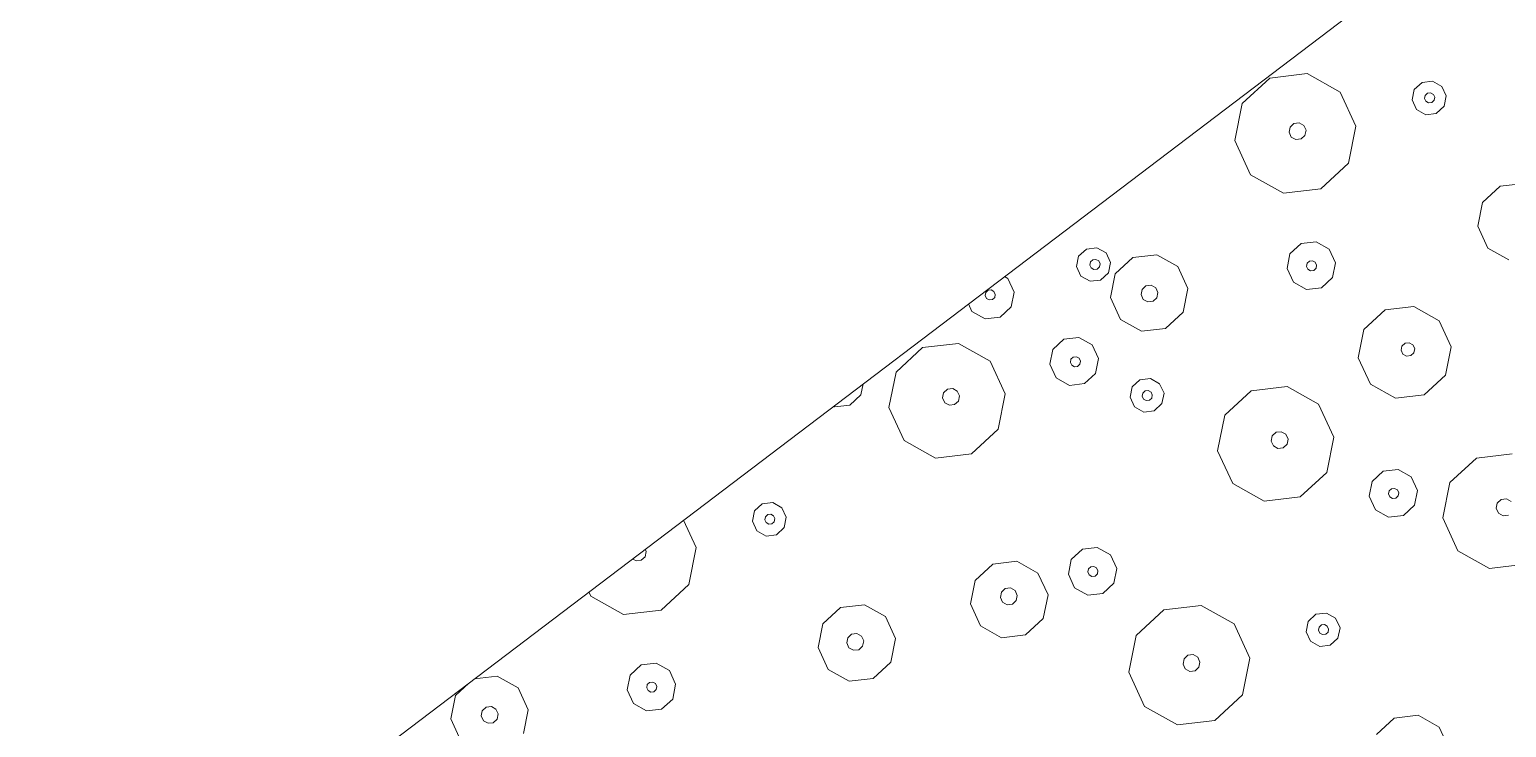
# Model space of a CAD drawing. Header units: metres. Extents: x -2858 to 512, y -1995 to 1252.
# Drawn here: x -465.227 to -460.378, y -182.249 to -179.958 of the extents above; entities that cross this region are included whole.
import ezdxf

# ---------------------------------------------------------------- set-up
doc = ezdxf.new("R2010")
doc.units = ezdxf.units.M
doc.layers.add('Calque commun', color=7, linetype='Continuous')

# ---------------------------------------------------------------- blocks, each defined once
blk = doc.blocks.new('pattern')
at = {"layer": 'Calque commun', "color": 54, "linetype": 'Continuous', "lineweight": 9}
for p, q in [((90.5535, 105.1954), (90.585, 105.268)), ((90.5707, 105.1182), (90.5535, 105.1954)), ((90.63, 105.0658), (90.5707, 105.1182)), ((89.9668, 105.0495), (90.0558, 104.9709)), ((90.7088, 105.0583), (90.63, 105.0658)), ((90.0558, 104.9709), (90.0816, 104.8551)), ((89.8836, 104.9004), (89.8966, 104.8889)), ((89.8966, 104.8889), (89.9004, 104.872)), ((89.8484, 104.8604), (89.8446, 104.8773)), ((89.8613, 104.849), (89.8484, 104.8604)), ((89.8786, 104.8473), (89.8613, 104.849)), ((89.8935, 104.8561), (89.8786, 104.8473)), ((89.9004, 104.872), (89.8935, 104.8561)), ((90.0816, 104.8551), (90.0344, 104.7462)), ((89.8141, 104.6972), (89.7251, 104.7757)), ((90.0344, 104.7462), (89.9322, 104.6859)), ((90.5278, 104.7354), (90.5576, 104.753)), ((90.5576, 104.753), (90.592, 104.7498)), ((90.592, 104.7498), (90.618, 104.7269)), ((89.9322, 104.6859), (89.8141, 104.6972)), ((90.514, 104.7037), (90.5278, 104.7354)), ((90.5215, 104.6699), (90.514, 104.7037)), ((90.5518, 104.7008), (90.5559, 104.7104)), ((90.554, 104.6907), (90.5518, 104.7008)), ((90.5559, 104.7104), (90.5648, 104.7156)), ((90.5648, 104.7156), (90.5752, 104.7147)), ((90.5752, 104.7147), (90.583, 104.7078)), ((90.5852, 104.6977), (90.5811, 104.6881)), ((90.583, 104.7078), (90.5852, 104.6977)), ((90.6255, 104.6931), (90.6117, 104.6613)), ((90.618, 104.7269), (90.6255, 104.6931)), ((90.0224, 104.6244), (90.065, 104.6495)), ((90.065, 104.6495), (90.1142, 104.6448)), ((90.1142, 104.6448), (90.1512, 104.6121)), ((90.5475, 104.647), (90.5215, 104.6699)), ((90.5819, 104.6437), (90.5475, 104.647)), ((90.5618, 104.6838), (90.554, 104.6907)), ((90.5722, 104.6828), (90.5618, 104.6838)), ((90.5811, 104.6881), (90.5722, 104.6828)), ((90.6117, 104.6613), (90.5819, 104.6437)), ((90.7995, 104.5811), (90.9059, 104.6439)), ((90.9059, 104.6439), (91.029, 104.6322)), ((90.0027, 104.579), (90.0224, 104.6244)), ((90.1512, 104.6121), (90.162, 104.5638)), ((91.029, 104.6322), (91.1216, 104.5504)), ((90.0135, 104.5308), (90.0027, 104.579)), ((90.0649, 104.5739), (90.069, 104.5834)), ((90.0672, 104.5638), (90.0649, 104.5739)), ((90.075, 104.5569), (90.0672, 104.5638)), ((90.069, 104.5834), (90.078, 104.5887)), ((90.0853, 104.5559), (90.075, 104.5569)), ((90.078, 104.5887), (90.0883, 104.5877)), ((90.0942, 104.5612), (90.0853, 104.5559)), ((90.0883, 104.5877), (90.0961, 104.5808)), ((90.0984, 104.5707), (90.0942, 104.5612)), ((90.0961, 104.5808), (90.0984, 104.5707)), ((90.162, 104.5638), (90.1423, 104.5185)), ((90.7503, 104.4677), (90.7995, 104.5811)), ((91.1216, 104.5504), (91.1485, 104.4298)), ((90.0505, 104.498), (90.0135, 104.5308)), ((90.0998, 104.4933), (90.0505, 104.498)), ((90.1423, 104.5185), (90.0998, 104.4933)), ((90.7772, 104.347), (90.7503, 104.4677)), ((90.9115, 104.452), (90.9184, 104.4678)), ((90.9153, 104.4351), (90.9115, 104.452)), ((90.9184, 104.4678), (90.9333, 104.4766)), ((90.9333, 104.4766), (90.9505, 104.475)), ((90.9505, 104.475), (90.9635, 104.4635)), ((90.9635, 104.4635), (90.9673, 104.4466)), ((89.5975, 104.3924), (89.6792, 104.4407)), ((89.6792, 104.4407), (89.7737, 104.4316)), ((89.7737, 104.4316), (89.8449, 104.3688)), ((90.9282, 104.4236), (90.9153, 104.4351)), ((90.9455, 104.422), (90.9282, 104.4236)), ((90.9604, 104.4308), (90.9455, 104.422)), ((90.9673, 104.4466), (90.9604, 104.4308)), ((91.1485, 104.4298), (91.0993, 104.3164)), ((89.5597, 104.3053), (89.5975, 104.3924)), ((89.8449, 104.3688), (89.8655, 104.2762)), ((90.075, 104.3025), (90.1772, 104.3628)), ((90.1772, 104.3628), (90.2953, 104.3515)), ((89.258, 104.3431), (89.2752, 104.2659)), ((89.5803, 104.2126), (89.5597, 104.3053)), ((89.6759, 104.2939), (89.6814, 104.3066)), ((89.6814, 104.3066), (89.6933, 104.3137)), ((89.6933, 104.3137), (89.7071, 104.3124)), ((89.7071, 104.3124), (89.7175, 104.3032)), ((90.2953, 104.3515), (90.3842, 104.273)), ((90.8698, 104.2652), (90.7772, 104.347)), ((91.0993, 104.3164), (90.9929, 104.2535)), ((89.2752, 104.2659), (89.2437, 104.1933)), ((89.6789, 104.2804), (89.6759, 104.2939)), ((89.6893, 104.2713), (89.6789, 104.2804)), ((89.7031, 104.2699), (89.6893, 104.2713)), ((89.715, 104.277), (89.7031, 104.2699)), ((89.7205, 104.2897), (89.715, 104.277)), ((89.7175, 104.3032), (89.7205, 104.2897)), ((89.8655, 104.2762), (89.8277, 104.1891)), ((90.0278, 104.1936), (90.075, 104.3025)), ((90.3842, 104.273), (90.41, 104.1572)), ((90.9929, 104.2535), (90.8698, 104.2652)), ((89.0969, 104.1606), (89.0376, 104.213)), ((89.6515, 104.1498), (89.5803, 104.2126)), ((89.1756, 104.1531), (89.0969, 104.1606)), ((89.2437, 104.1933), (89.1756, 104.1531)), ((89.8277, 104.1891), (89.746, 104.1408)), ((90.0536, 104.0778), (90.0278, 104.1936)), ((90.1731, 104.1794), (90.18, 104.1953)), ((90.1768, 104.1625), (90.1731, 104.1794)), ((90.1898, 104.151), (90.1768, 104.1625)), ((90.18, 104.1953), (90.1949, 104.204)), ((90.1949, 104.204), (90.2121, 104.2024)), ((90.2219, 104.1582), (90.207, 104.1494)), ((90.2121, 104.2024), (90.2251, 104.191)), ((90.2288, 104.1741), (90.2219, 104.1582)), ((90.2251, 104.191), (90.2288, 104.1741)), ((89.746, 104.1408), (89.6515, 104.1498)), ((90.207, 104.1494), (90.1898, 104.151)), ((90.41, 104.1572), (90.3628, 104.0483)), ((90.1425, 103.9992), (90.0536, 104.0778)), ((90.8719, 104.0595), (90.9144, 104.0847)), ((90.9144, 104.0847), (90.9637, 104.08)), ((90.9637, 104.08), (91.0007, 104.0473)), ((90.3628, 104.0483), (90.2607, 103.988)), ((90.8522, 104.0142), (90.8719, 104.0595)), ((90.8629, 103.9659), (90.8522, 104.0142)), ((90.9144, 104.0091), (90.9185, 104.0186)), ((90.9185, 104.0186), (90.9275, 104.0239)), ((90.9275, 104.0239), (90.9378, 104.0229)), ((90.9378, 104.0229), (90.9456, 104.016)), ((90.9456, 104.016), (90.9478, 104.0059)), ((91.0007, 104.0473), (91.0115, 103.999)), ((90.2607, 103.988), (90.1425, 103.9992)), ((90.9, 103.9332), (90.8629, 103.9659)), ((90.9166, 103.9989), (90.9144, 104.0091)), ((90.9244, 103.992), (90.9166, 103.9989)), ((90.9348, 103.9911), (90.9244, 103.992)), ((90.9437, 103.9963), (90.9348, 103.9911)), ((90.9478, 104.0059), (90.9437, 103.9963)), ((91.0115, 103.999), (90.9918, 103.9536)), ((91.0869, 103.9492), (91.155, 103.9894)), ((91.155, 103.9894), (91.2338, 103.9819)), ((91.2338, 103.9819), (91.2931, 103.9295)), ((89.6257, 103.8797), (89.6453, 103.9251)), ((89.6453, 103.9251), (89.6879, 103.9502)), ((89.6879, 103.9502), (89.7371, 103.9455)), ((89.7371, 103.9455), (89.7742, 103.9128)), ((90.9492, 103.9285), (90.9, 103.9332)), ((90.9918, 103.9536), (90.9492, 103.9285)), ((91.0555, 103.8766), (91.0869, 103.9492)), ((91.2931, 103.9295), (91.3103, 103.8523)), ((89.6364, 103.8315), (89.6257, 103.8797)), ((89.6879, 103.8746), (89.692, 103.8841)), ((89.6901, 103.8645), (89.6879, 103.8746)), ((89.692, 103.8841), (89.7009, 103.8894)), ((89.7009, 103.8894), (89.7113, 103.8884)), ((89.7113, 103.8884), (89.7191, 103.8816)), ((89.7213, 103.8714), (89.7172, 103.8619)), ((89.7191, 103.8816), (89.7213, 103.8714)), ((89.7742, 103.9128), (89.7849, 103.8646)), ((91.0726, 103.7994), (91.0555, 103.8766)), ((91.1484, 103.8592), (91.1553, 103.8751)), ((91.1553, 103.8751), (91.1702, 103.8839)), ((91.1702, 103.8839), (91.1875, 103.8823)), ((91.1875, 103.8823), (91.2004, 103.8708)), ((91.2004, 103.8708), (91.2042, 103.8539)), ((88.9808, 103.7985), (88.9946, 103.8302)), ((88.9946, 103.8302), (89.0244, 103.8478)), ((89.0244, 103.8478), (89.0588, 103.8446)), ((89.0588, 103.8446), (89.0848, 103.8217)), ((89.0848, 103.8217), (89.0923, 103.7879)), ((89.6735, 103.7987), (89.6364, 103.8315)), ((89.6979, 103.8576), (89.6901, 103.8645)), ((89.7082, 103.8566), (89.6979, 103.8576)), ((89.7172, 103.8619), (89.7082, 103.8566)), ((89.7653, 103.8192), (89.7227, 103.7941)), ((89.7849, 103.8646), (89.7653, 103.8192)), ((91.1522, 103.8423), (91.1484, 103.8592)), ((91.1652, 103.8309), (91.1522, 103.8423)), ((91.1824, 103.8292), (91.1652, 103.8309)), ((91.1973, 103.838), (91.1824, 103.8292)), ((91.2042, 103.8539), (91.1973, 103.838)), ((91.3103, 103.8523), (91.2788, 103.7797)), ((88.9883, 103.7647), (88.9808, 103.7985)), ((89.0186, 103.7956), (89.0227, 103.8052)), ((89.0209, 103.7855), (89.0186, 103.7956)), ((89.0286, 103.7786), (89.0209, 103.7855)), ((89.0227, 103.8052), (89.0317, 103.8104)), ((89.039, 103.7777), (89.0286, 103.7786)), ((89.0317, 103.8104), (89.042, 103.8095)), ((89.0479, 103.7829), (89.039, 103.7777)), ((89.042, 103.8095), (89.0498, 103.8026)), ((89.052, 103.7925), (89.0479, 103.7829)), ((89.0498, 103.8026), (89.052, 103.7925)), ((89.0923, 103.7879), (89.0785, 103.7561)), ((89.7227, 103.7941), (89.6735, 103.7987)), ((90.3259, 103.7598), (90.3397, 103.7915)), ((90.3397, 103.7915), (90.3695, 103.8091)), ((90.3695, 103.8091), (90.4039, 103.8058)), ((90.3695, 103.7665), (90.3784, 103.7718)), ((90.3784, 103.7718), (90.3887, 103.7708)), ((90.3887, 103.7708), (90.3965, 103.764)), ((90.4039, 103.8058), (90.4299, 103.7829)), ((90.4299, 103.7829), (90.4374, 103.7491)), ((91.132, 103.747), (91.0726, 103.7994)), ((91.2788, 103.7797), (91.2107, 103.7395)), ((89.0143, 103.7418), (88.9883, 103.7647)), ((89.0487, 103.7385), (89.0143, 103.7418)), ((89.0785, 103.7561), (89.0487, 103.7385)), ((89.2663, 103.6759), (89.3727, 103.7387)), ((89.3727, 103.7387), (89.4958, 103.727)), ((89.4958, 103.727), (89.5884, 103.6452)), ((90.3334, 103.726), (90.3259, 103.7598)), ((90.3594, 103.7031), (90.3334, 103.726)), ((90.3653, 103.757), (90.3695, 103.7665)), ((90.3676, 103.7469), (90.3653, 103.757)), ((90.3754, 103.74), (90.3676, 103.7469)), ((90.3857, 103.739), (90.3754, 103.74)), ((90.3946, 103.7443), (90.3857, 103.739)), ((90.3988, 103.7538), (90.3946, 103.7443)), ((90.3965, 103.764), (90.3988, 103.7538)), ((90.4374, 103.7491), (90.4236, 103.7174)), ((91.2107, 103.7395), (91.132, 103.747)), ((89.2171, 103.5625), (89.2663, 103.6759)), ((90.3938, 103.6998), (90.3594, 103.7031)), ((90.4236, 103.7174), (90.3938, 103.6998)), ((91.5275, 103.6716), (91.5956, 103.7118)), ((91.5956, 103.7118), (91.6744, 103.7043)), ((91.6744, 103.7043), (91.7337, 103.652)), ((89.5884, 103.6452), (89.6153, 103.5246)), ((90.0309, 103.6205), (90.099, 103.6607)), ((90.099, 103.6607), (90.1778, 103.6532)), ((90.1778, 103.6532), (90.2371, 103.6008)), ((91.496, 103.599), (91.5275, 103.6716)), ((91.7337, 103.652), (91.7509, 103.5747)), ((89.9995, 103.5479), (90.0309, 103.6205)), ((90.2371, 103.6008), (90.2543, 103.5236)), ((90.3986, 103.5548), (90.4412, 103.58)), ((90.4412, 103.58), (90.4904, 103.5753)), ((91.5132, 103.5218), (91.496, 103.599)), ((91.5965, 103.5832), (91.6033, 103.5991)), ((91.6002, 103.5663), (91.5965, 103.5832)), ((91.6033, 103.5991), (91.6182, 103.6078)), ((91.6182, 103.6078), (91.6355, 103.6062)), ((91.6355, 103.6062), (91.6484, 103.5948)), ((91.6522, 103.5779), (91.6453, 103.562)), ((91.6484, 103.5948), (91.6522, 103.5779)), ((89.244, 103.4418), (89.2171, 103.5625)), ((89.3783, 103.5468), (89.3852, 103.5626)), ((89.3821, 103.5299), (89.3783, 103.5468)), ((89.3951, 103.5184), (89.3821, 103.5299)), ((89.3852, 103.5626), (89.4001, 103.5714)), ((89.4001, 103.5714), (89.4174, 103.5698)), ((89.4174, 103.5698), (89.4303, 103.5583)), ((89.4341, 103.5415), (89.4272, 103.5256)), ((89.4303, 103.5583), (89.4341, 103.5415)), ((90.0167, 103.4707), (89.9995, 103.5479)), ((90.0997, 103.5402), (90.1066, 103.5561)), ((90.1034, 103.5233), (90.0997, 103.5402)), ((90.1066, 103.5561), (90.1215, 103.5649)), ((90.1215, 103.5649), (90.1387, 103.5632)), ((90.1387, 103.5632), (90.1517, 103.5518)), ((90.1554, 103.5349), (90.1485, 103.519)), ((90.1517, 103.5518), (90.1554, 103.5349)), ((90.379, 103.5095), (90.3986, 103.5548)), ((90.4904, 103.5753), (90.5275, 103.5426)), ((90.5275, 103.5426), (90.5383, 103.4943)), ((91.6132, 103.5548), (91.6002, 103.5663)), ((91.6304, 103.5532), (91.6132, 103.5548)), ((91.6453, 103.562), (91.6304, 103.5532)), ((91.7509, 103.5747), (91.7194, 103.5022)), ((89.4123, 103.5168), (89.3951, 103.5184)), ((89.4272, 103.5256), (89.4123, 103.5168)), ((89.6153, 103.5246), (89.5661, 103.4112)), ((90.1164, 103.5119), (90.1034, 103.5233)), ((90.1336, 103.5102), (90.1164, 103.5119)), ((90.1485, 103.519), (90.1336, 103.5102)), ((90.2543, 103.5236), (90.2228, 103.451)), ((90.3897, 103.4612), (90.379, 103.5095)), ((90.4399, 103.5073), (90.444, 103.5168)), ((90.4421, 103.4971), (90.4399, 103.5073)), ((90.4499, 103.4903), (90.4421, 103.4971)), ((90.444, 103.5168), (90.4529, 103.5221)), ((90.4603, 103.4893), (90.4499, 103.4903)), ((90.4529, 103.5221), (90.4633, 103.5211)), ((90.4692, 103.4946), (90.4603, 103.4893)), ((90.4633, 103.5211), (90.4711, 103.5142)), ((90.4733, 103.5041), (90.4692, 103.4946)), ((90.4711, 103.5142), (90.4733, 103.5041)), ((90.5383, 103.4943), (90.5186, 103.4489)), ((91.5725, 103.4695), (91.5132, 103.5218)), ((91.7194, 103.5022), (91.6513, 103.4619)), ((89.3367, 103.36), (89.244, 103.4418)), ((90.076, 103.4183), (90.0167, 103.4707)), ((90.2228, 103.451), (90.1547, 103.4108)), ((90.4268, 103.4285), (90.3897, 103.4612)), ((90.5186, 103.4489), (90.476, 103.4238)), ((90.689, 103.404), (90.7912, 103.4644)), ((90.7912, 103.4644), (90.9093, 103.4531)), ((90.9093, 103.4531), (90.9983, 103.3746)), ((91.6513, 103.4619), (91.5725, 103.4695)), ((89.5661, 103.4112), (89.4597, 103.3483)), ((90.1547, 103.4108), (90.076, 103.4183)), ((90.1373, 103.374), (90.1671, 103.3916)), ((90.1671, 103.3916), (90.2015, 103.3883)), ((90.2015, 103.3883), (90.2275, 103.3654)), ((90.476, 103.4238), (90.4268, 103.4285)), ((90.6418, 103.2952), (90.689, 103.404)), ((89.4597, 103.3483), (89.3367, 103.36)), ((90.1235, 103.3422), (90.1373, 103.374)), ((90.131, 103.3085), (90.1235, 103.3422)), ((90.1591, 103.3419), (90.1633, 103.3514)), ((90.1614, 103.3317), (90.1591, 103.3419)), ((90.1633, 103.3514), (90.1722, 103.3567)), ((90.1722, 103.3567), (90.1825, 103.3557)), ((90.1825, 103.3557), (90.1903, 103.3488)), ((90.1926, 103.3387), (90.1884, 103.3292)), ((90.1903, 103.3488), (90.1926, 103.3387)), ((90.2275, 103.3654), (90.235, 103.3316)), ((90.9983, 103.3746), (91.0241, 103.2588)), ((90.157, 103.2856), (90.131, 103.3085)), ((90.1914, 103.2823), (90.157, 103.2856)), ((90.1692, 103.3249), (90.1614, 103.3317)), ((90.1795, 103.3239), (90.1692, 103.3249)), ((90.1884, 103.3292), (90.1795, 103.3239)), ((90.2212, 103.2999), (90.1914, 103.2823)), ((90.235, 103.3316), (90.2212, 103.2999)), ((90.6676, 103.1794), (90.6418, 103.2952)), ((90.7871, 103.281), (90.794, 103.2968)), ((90.794, 103.2968), (90.8089, 103.3056)), ((90.8089, 103.3056), (90.8261, 103.304)), ((90.8261, 103.304), (90.8391, 103.2925)), ((90.8391, 103.2925), (90.8429, 103.2757)), ((90.7909, 103.2641), (90.7871, 103.281)), ((90.8038, 103.2526), (90.7909, 103.2641)), ((90.8211, 103.251), (90.8038, 103.2526)), ((90.836, 103.2598), (90.8211, 103.251)), ((90.8429, 103.2757), (90.836, 103.2598)), ((91.0241, 103.2588), (90.9769, 103.1499)), ((92.121, 103.2339), (92.1636, 103.2591)), ((92.1636, 103.2591), (92.2128, 103.2544)), ((92.2128, 103.2544), (92.2499, 103.2216)), ((90.4009, 103.1576), (90.4206, 103.203)), ((90.4206, 103.203), (90.4632, 103.2281)), ((90.4632, 103.2281), (90.5124, 103.2234)), ((90.5124, 103.2234), (90.5494, 103.1907)), ((90.5494, 103.1907), (90.5602, 103.1425)), ((92.1013, 103.1886), (92.121, 103.2339)), ((92.1121, 103.1403), (92.1013, 103.1886)), ((92.1635, 103.1834), (92.1677, 103.193)), ((92.1677, 103.193), (92.1766, 103.1982)), ((92.1766, 103.1982), (92.1869, 103.1973)), ((92.1869, 103.1973), (92.1947, 103.1904)), ((92.1947, 103.1904), (92.197, 103.1803)), ((92.2499, 103.2216), (92.2606, 103.1734)), ((90.4036, 103.1456), (90.4009, 103.1576)), ((90.4631, 103.1525), (90.4672, 103.162)), ((90.4654, 103.1424), (90.4631, 103.1525)), ((90.4731, 103.1355), (90.4654, 103.1424)), ((90.4672, 103.162), (90.4762, 103.1673)), ((90.4762, 103.1673), (90.4865, 103.1663)), ((90.4865, 103.1663), (90.4943, 103.1595)), ((90.4966, 103.1493), (90.4924, 103.1398)), ((90.4943, 103.1595), (90.4966, 103.1493)), ((90.5602, 103.1425), (90.5493, 103.1174)), ((90.7566, 103.1008), (90.6676, 103.1794)), ((90.9769, 103.1499), (90.8747, 103.0896)), ((91.4703, 103.1391), (91.5001, 103.1567)), ((91.5001, 103.1567), (91.5345, 103.1534)), ((91.5345, 103.1534), (91.5605, 103.1305)), ((92.1492, 103.1076), (92.1121, 103.1403)), ((92.1658, 103.1733), (92.1635, 103.1834)), ((92.1736, 103.1664), (92.1658, 103.1733)), ((92.1839, 103.1655), (92.1736, 103.1664)), ((92.1928, 103.1707), (92.1839, 103.1655)), ((92.197, 103.1803), (92.1928, 103.1707)), ((92.2606, 103.1734), (92.241, 103.128)), ((90.4835, 103.1345), (90.4731, 103.1355)), ((90.4924, 103.1398), (90.4835, 103.1345)), ((90.8747, 103.0896), (90.7566, 103.1008)), ((91.4565, 103.1073), (91.4703, 103.1391)), ((91.464, 103.0735), (91.4565, 103.1073)), ((91.4943, 103.1045), (91.4984, 103.114)), ((91.4965, 103.0943), (91.4943, 103.1045)), ((91.5043, 103.0875), (91.4965, 103.0943)), ((91.4984, 103.114), (91.5073, 103.1193)), ((91.5073, 103.1193), (91.5177, 103.1183)), ((91.5236, 103.0918), (91.5146, 103.0865)), ((91.5177, 103.1183), (91.5255, 103.1114)), ((91.5277, 103.1013), (91.5236, 103.0918)), ((91.5255, 103.1114), (91.5277, 103.1013)), ((91.568, 103.0967), (91.5542, 103.065)), ((91.5605, 103.1305), (91.568, 103.0967)), ((92.1984, 103.1029), (92.1492, 103.1076)), ((92.241, 103.128), (92.1984, 103.1029)), ((90.9761, 103.0347), (91.0075, 103.0532)), ((91.0075, 103.0532), (91.0567, 103.0485)), ((91.0567, 103.0485), (91.0937, 103.0157)), ((91.49, 103.0506), (91.464, 103.0735)), ((91.5244, 103.0474), (91.49, 103.0506)), ((91.5146, 103.0865), (91.5043, 103.0875)), ((91.5542, 103.065), (91.5244, 103.0474)), ((91.742, 102.9847), (91.8484, 103.0476)), ((91.8484, 103.0476), (91.9715, 103.0359)), ((91.0937, 103.0157), (91.0947, 103.0117)), ((91.9715, 103.0359), (92.0641, 102.954)), ((91.7026, 102.8938), (91.742, 102.9847)), ((92.0641, 102.954), (92.091, 102.8334)), ((92.5066, 102.9293), (92.5747, 102.9695)), ((92.4751, 102.8567), (92.5066, 102.9293)), ((91.8576, 102.8638), (91.8609, 102.8715)), ((91.8609, 102.8715), (91.8758, 102.8803)), ((91.8758, 102.8803), (91.893, 102.8786)), ((91.893, 102.8786), (91.906, 102.8672)), ((91.906, 102.8672), (91.909, 102.8538)), ((92.4923, 102.7795), (92.4751, 102.8567)), ((92.5754, 102.849), (92.5822, 102.8649)), ((92.5791, 102.8322), (92.5754, 102.849)), ((92.5822, 102.8649), (92.5971, 102.8737)), ((92.5971, 102.8737), (92.6144, 102.8721)), ((92.6144, 102.8721), (92.6273, 102.8606)), ((92.6273, 102.8606), (92.6311, 102.8437)), ((92.091, 102.8334), (92.0851, 102.8197)), ((92.5921, 102.8207), (92.5791, 102.8322)), ((92.6093, 102.8191), (92.5921, 102.8207)), ((92.6242, 102.8279), (92.6093, 102.8191)), ((92.6311, 102.8437), (92.6242, 102.8279)), ((92.73, 102.8325), (92.6985, 102.7599)), ((92.5486, 102.7298), (92.4923, 102.7795)), ((92.6985, 102.7599), (92.6304, 102.7197)), ((92.6304, 102.7197), (92.5729, 102.7251))]:
    blk.add_line(p, q, dxfattribs=at)
at = {"layer": 'Calque commun', "color": 7, "linetype": 'Continuous', "lineweight": 9}
mesh = blk.add_polyface(dxfattribs=at)
corners = [(70.8497, 113.5412), (53.8349, 19.1692), (74.7282, 106.3237), (76.0435, 113.5984), (74.769, 106.1763), (58.8077, 18.2701), (114.1703, 105.207), (114.1703, 98.5387)]
mesh.append_faces([[corners[k] for k in face] for face in [(3, 4, 6)]], dxfattribs={"vtx0": -1, "vtx1": -1, "color": 7})
mesh.append_faces([[corners[k] for k in face] for face in [(3, 2, 4)]], dxfattribs={"vtx0": -1, "vtx2": -1, "color": 7})
mesh.append_faces([[corners[k] for k in face] for face in [(5, 2, 1)]], dxfattribs={"vtx1": -1, "color": 7})
mesh.append_faces([[corners[k] for k in face] for face in [(0, 1, 2), (3, 0, 2)]], dxfattribs={"vtx1": -1, "vtx2": -1, "color": 7})
mesh.append_faces([[corners[k] for k in face] for face in [(4, 7, 6)]], dxfattribs={"vtx2": -1, "color": 7})

msp = doc.modelspace()

# ---------------------------------------------------------------- block references
at = {"layer": 'Calque commun', "color": 0, "linetype": 'ByBlock', "lineweight": -2, "rotation": 228.1617603435354}
msp.add_blockref('pattern', (-478.5712, -44.6144), dxfattribs=at)

doc.saveas('drawing.dxf')
